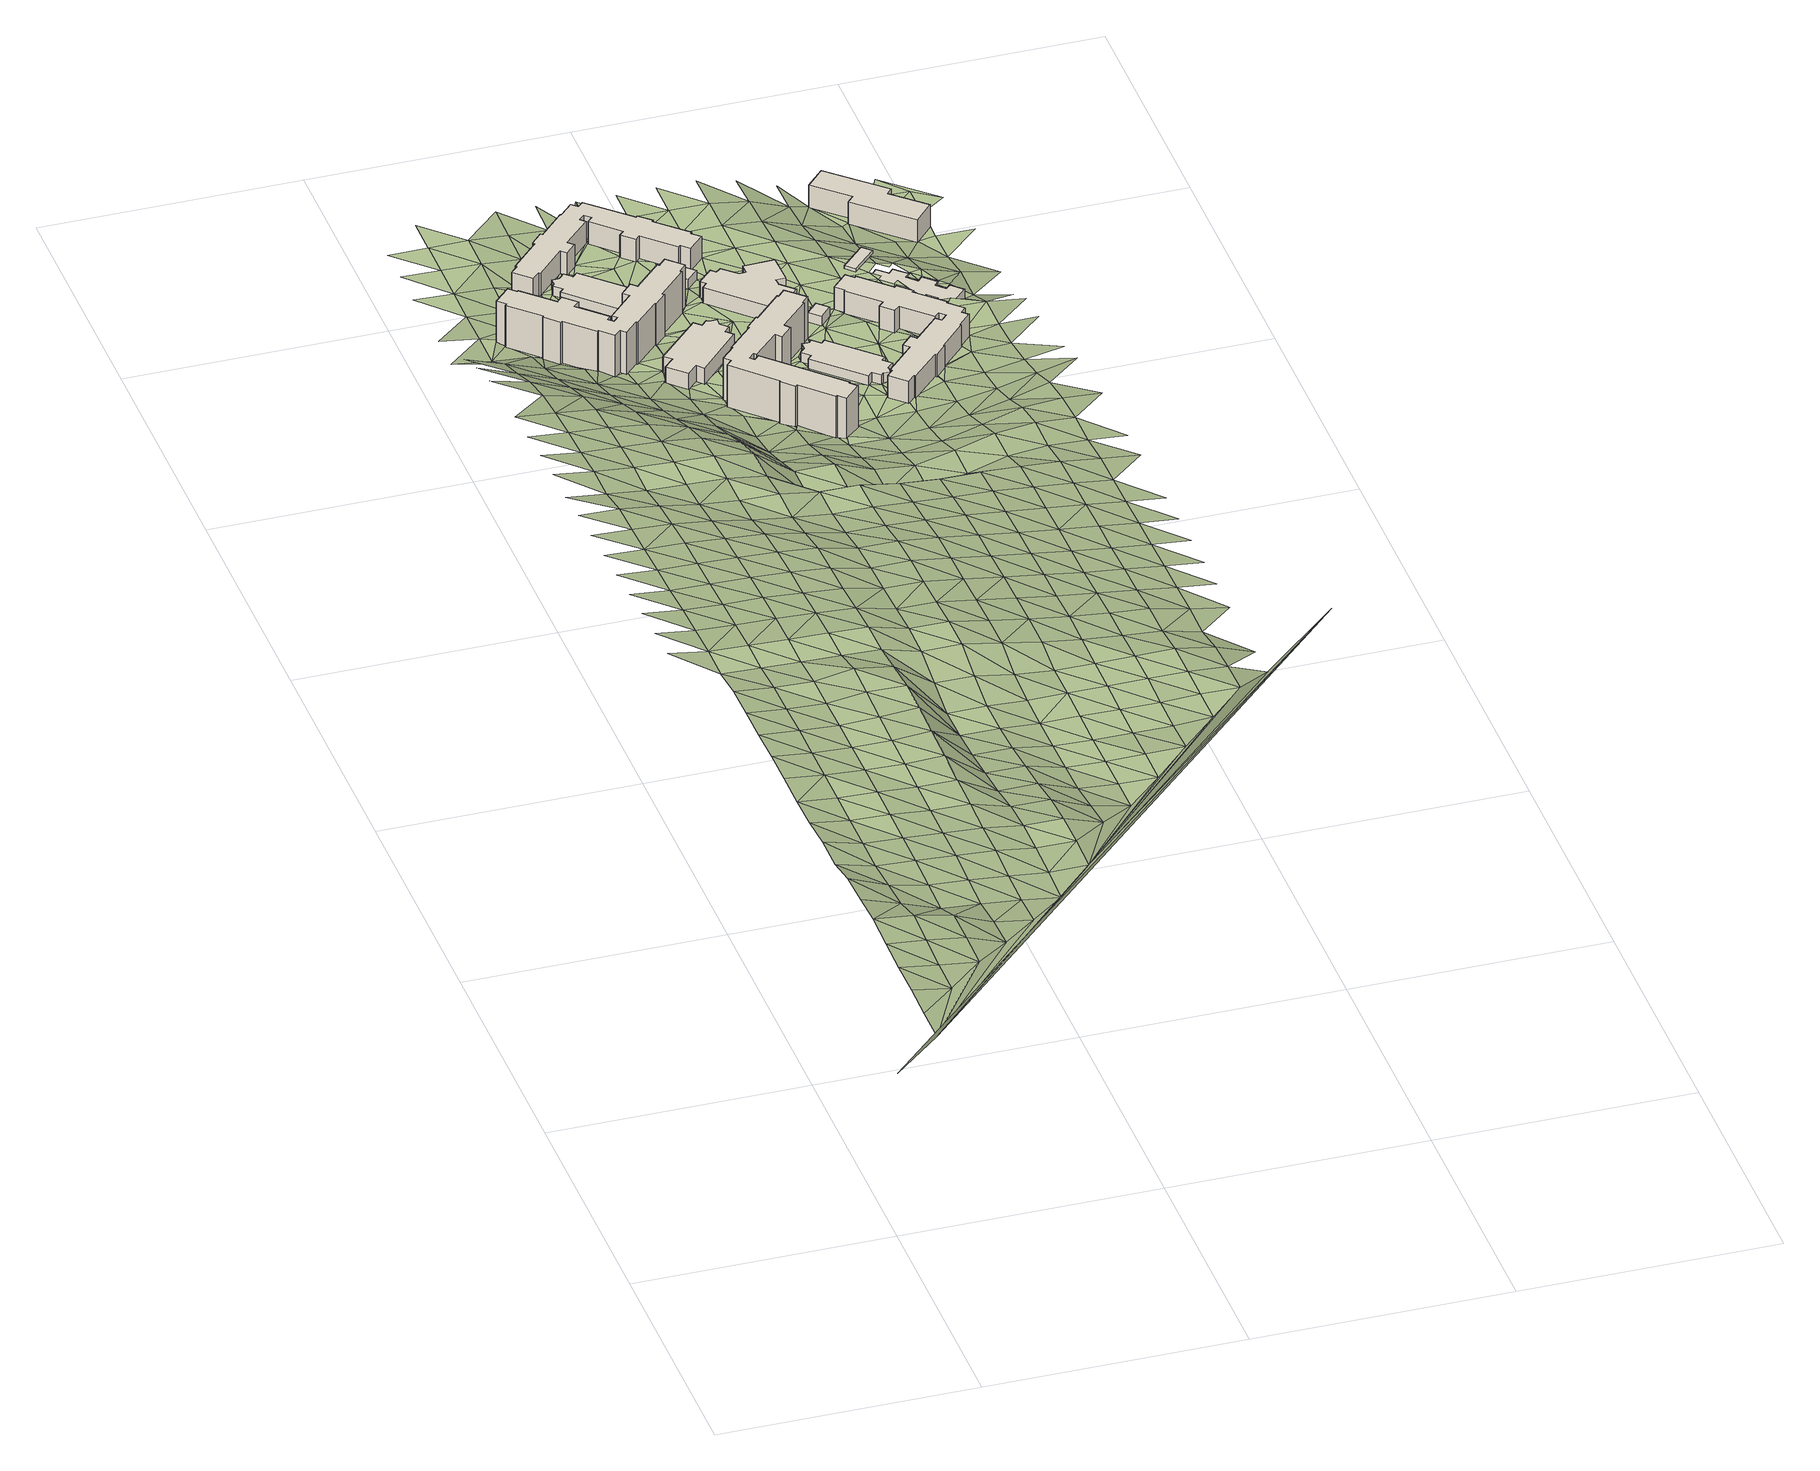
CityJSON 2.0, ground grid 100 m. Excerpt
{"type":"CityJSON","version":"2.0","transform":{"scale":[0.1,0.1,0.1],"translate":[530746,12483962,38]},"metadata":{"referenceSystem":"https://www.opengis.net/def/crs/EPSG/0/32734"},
"CityObjects":{
"building1":{"type":"Building","attributes":{"address":"Browning Road Salt River Cape Town","building":"dormitory","building:levels":6,"beds":"150","residential":"university","operator":"Cape Peninsula University of Technology","building_height":18.1,"plus_code":"4FRW3F65+M68","ground_height":49.61,"roof_height":67.71},"geometry":[{"type":"Solid","lod":"1","boundaries":[[[[0,1,2,3]],[[1,4,5,2]],[[4,6,7,5]],[[6,8,9,7]],[[8,10,11,9]],[[10,12,13,11]],[[12,14,15,13]],[[14,16,17,15]],[[16,18,19,17]],[[18,20,21,19]],[[20,22,23,21]],[[22,24,25,23]],[[24,26,27,25]],[[26,28,29,27]],[[28,30,31,29]],[[30,32,33,31]],[[32,34,35,33]],[[34,36,37,35]],[[36,38,39,37]],[[38,40,41,39]],[[40,42,43,41]],[[42,44,45,43]],[[44,46,47,45]],[[46,48,49,47]],[[48,50,51,49]],[[50,52,53,51]],[[52,54,55,53]],[[54,56,57,55]],[[56,58,59,57]],[[58,60,61,59]],[[60,62,63,61]],[[62,64,65,63]],[[64,66,67,65]],[[66,68,69,67]],[[68,70,71,69]],[[70,72,73,71]],[[72,74,75,73]],[[74,76,77,75]],[[76,78,79,77]],[[78,0,3,79]],[[3,2,5,7,9,11,13,15,17,19,21,23,25,27,29,31,33,35,37,39,41,43,45,47,49,51,53,55,57,59,61,63,65,67,69,71,73,75,77,79]],[[78,76,74,72,70,68,66,64,62,60,58,56,54,52,50,48,46,44,42,40,38,36,34,32,30,28,26,24,22,20,18,16,14,12,10,8,6,4,1,0]]]]}]},
"building2":{"type":"Building","attributes":{"address":"Browning Road Salt River Cape Town","building":"university","building:levels":1,"operator":"Cape Peninsula University of Technology","building_height":4.1,"plus_code":"4FRW3F65+Q89","ground_height":49.3,"roof_height":53.4},"geometry":[{"type":"Solid","lod":"1","boundaries":[[[[80,81,82,83]],[[81,84,85,82]],[[84,86,87,85]],[[86,88,89,87]],[[88,90,91,89]],[[90,92,93,91]],[[92,94,95,93]],[[94,96,97,95]],[[96,98,99,97]],[[98,100,101,99]],[[100,102,103,101]],[[102,104,105,103]],[[104,106,107,105]],[[106,108,109,107]],[[108,110,111,109]],[[110,112,113,111]],[[112,114,115,113]],[[114,80,83,115]],[[83,82,85,87,89,91,93,95,97,99,101,103,105,107,109,111,113,115]],[[114,112,110,108,106,104,102,100,98,96,94,92,90,88,86,84,81,80]]]]}]},
"building3":{"type":"Building","attributes":{"address":"Browning Road Salt River Cape Town","building":"university","building:levels":2,"operator":"Cape Peninsula University of Technology","building_height":6.9,"plus_code":"4FRW3F65+HCP","ground_height":49.67,"roof_height":56.57},"geometry":[{"type":"Solid","lod":"1","boundaries":[[[[116,117,118,119]],[[117,120,121,118]],[[120,122,123,121]],[[122,124,125,123]],[[124,126,127,125]],[[126,128,129,127]],[[128,130,131,129]],[[130,132,133,131]],[[132,134,135,133]],[[134,136,137,135]],[[136,138,139,137]],[[138,140,141,139]],[[140,142,143,141]],[[142,144,145,143]],[[144,116,119,145]],[[119,118,121,123,125,127,129,131,133,135,137,139,141,143,145]],[[144,142,140,138,136,134,132,130,128,126,124,122,120,117,116]]]]}]},
"building4":{"type":"Building","attributes":{"address":"Browning Road Salt River Cape Town","building":"dormitory","building:levels":3,"beds":"150","residential":"university","operator":"Cape Peninsula University of Technology","building_height":9.7,"plus_code":"4FRW3F65+VC5","ground_height":48.76,"roof_height":58.46},"geometry":[{"type":"Solid","lod":"1","boundaries":[[[[146,147,148,149]],[[147,150,151,148]],[[150,152,153,151]],[[152,154,155,153]],[[154,156,157,155]],[[156,158,159,157]],[[158,160,161,159]],[[160,162,163,161]],[[162,164,165,163]],[[164,166,167,165]],[[166,168,169,167]],[[168,170,171,169]],[[170,172,173,171]],[[172,174,175,173]],[[174,176,177,175]],[[176,178,179,177]],[[178,180,181,179]],[[180,182,183,181]],[[182,184,185,183]],[[184,186,187,185]],[[186,188,189,187]],[[188,190,191,189]],[[190,192,193,191]],[[192,194,195,193]],[[194,196,197,195]],[[196,198,199,197]],[[198,200,201,199]],[[200,202,203,201]],[[202,204,205,203]],[[204,206,207,205]],[[206,208,209,207]],[[208,210,211,209]],[[210,212,213,211]],[[212,214,215,213]],[[214,216,217,215]],[[216,218,219,217]],[[218,220,221,219]],[[220,146,149,221]],[[149,148,151,153,155,157,159,161,163,165,167,169,171,173,175,177,179,181,183,185,187,189,191,193,195,197,199,201,203,205,207,209,211,213,215,217,219,221]],[[220,218,216,214,212,210,208,206,204,202,200,198,196,194,192,190,188,186,184,182,180,178,176,174,172,170,168,166,164,162,160,158,156,154,152,150,147,146]]]]}]},
"building5":{"type":"Building","attributes":{"address":"Browning Road Salt River Cape Town","building":"dormitory","building:levels":6,"beds":"150","residential":"university","operator":"Cape Peninsula University of Technology","building_height":18.1,"plus_code":"4FRW3F65+FFJ","ground_height":50.22,"roof_height":68.32},"geometry":[{"type":"Solid","lod":"1","boundaries":[[[[222,223,224,225]],[[223,226,227,224]],[[226,228,229,227]],[[228,230,231,229]],[[230,232,233,231]],[[232,234,235,233]],[[234,236,237,235]],[[236,238,239,237]],[[238,240,241,239]],[[240,242,243,241]],[[242,244,245,243]],[[244,246,247,245]],[[246,248,249,247]],[[248,250,251,249]],[[250,252,253,251]],[[252,254,255,253]],[[254,256,257,255]],[[256,258,259,257]],[[258,260,261,259]],[[260,262,263,261]],[[262,264,265,263]],[[264,266,267,265]],[[266,268,269,267]],[[268,270,271,269]],[[270,272,273,271]],[[272,274,275,273]],[[274,276,277,275]],[[276,278,279,277]],[[278,280,281,279]],[[280,282,283,281]],[[282,284,285,283]],[[284,286,287,285]],[[286,288,289,287]],[[288,222,225,289]],[[225,224,227,229,231,233,235,237,239,241,243,245,247,249,251,253,255,257,259,261,263,265,267,269,271,273,275,277,279,281,283,285,287,289]],[[288,286,284,282,280,278,276,274,272,270,268,266,264,262,260,258,256,254,252,250,248,246,244,242,240,238,236,234,232,230,228,226,223,222]]]]}]},
"building6":{"type":"Building","attributes":{"address":"Browning Road Salt River Cape Town","building":"yes","building:levels":1,"building_height":4.1,"plus_code":"4FRW3F65+QF8","ground_height":49.37,"roof_height":53.47},"geometry":[{"type":"Solid","lod":"1","boundaries":[[[[290,291,292,293]],[[291,294,295,292]],[[294,296,297,295]],[[296,290,293,297]],[[293,292,295,297]],[[296,294,291,290]]]]}]},
"building7":{"type":"Building","attributes":{"address":"Media Centre Browning Road Salt River Cape Town","building":"university","building:levels":2,"operator":"Cape Peninsula University of Technology","building_height":6.9,"plus_code":"4FRW3F65+MHR","ground_height":49.16,"roof_height":56.06},"geometry":[{"type":"Solid","lod":"1","boundaries":[[[[298,299,300,301]],[[299,302,303,300]],[[302,304,305,303]],[[304,306,307,305]],[[306,308,309,307]],[[308,310,311,309]],[[310,312,313,311]],[[312,314,315,313]],[[314,316,317,315]],[[316,318,319,317]],[[318,320,321,319]],[[320,322,323,321]],[[322,324,325,323]],[[324,326,327,325]],[[326,328,329,327]],[[328,330,331,329]],[[330,332,333,331]],[[332,334,335,333]],[[334,298,301,335]],[[301,300,303,305,307,309,311,313,315,317,319,321,323,325,327,329,331,333,335]],[[334,332,330,328,326,324,322,320,318,316,314,312,310,308,306,304,302,299,298]]]]}]},
"building8":{"type":"Building","attributes":{"address":"Browning Road Salt River Cape Town","building":"university","building:levels":1,"operator":"Cape Peninsula University of Technology","building_height":4.1,"plus_code":"4FRW3F65+GJ5","ground_height":50.32,"roof_height":54.42},"geometry":[{"type":"Solid","lod":"1","boundaries":[[[[336,337,338,339]],[[337,340,341,338]],[[340,342,343,341]],[[342,344,345,343]],[[344,346,347,345]],[[346,348,349,347]],[[348,350,351,349]],[[350,352,353,351]],[[352,354,355,353]],[[354,356,357,355]],[[356,358,359,357]],[[358,360,361,359]],[[360,362,363,361]],[[362,364,365,363]],[[364,366,367,365]],[[366,368,369,367]],[[368,370,371,369]],[[370,336,339,371]],[[339,338,341,343,345,347,349,351,353,355,357,359,361,363,365,367,369,371]],[[370,368,366,364,362,360,358,356,354,352,350,348,346,344,342,340,337,336]]]]}]},
"building9":{"type":"Building","attributes":{"address":"Browning Road Salt River","building":"yes","building:levels":1,"building_height":4.1,"plus_code":"4FRW3F65+JJH","ground_height":49.47,"roof_height":53.57},"geometry":[{"type":"Solid","lod":"1","boundaries":[[[[372,373,374,375]],[[373,376,377,374]],[[376,378,379,377]],[[378,372,375,379]],[[375,374,377,379]],[[378,376,373,372]]]]}]},
"building10":{"type":"Building","attributes":{"address":"Browning Road Salt River Cape Town","building":"dormitory","building:levels":3,"beds":"150","residential":"university","operator":"Cape Peninsula University of Technology","building_height":9.7,"plus_code":"4FRW3F65+GRP","ground_height":49.36,"roof_height":59.06},"geometry":[{"type":"Solid","lod":"1","boundaries":[[[[380,381,382,383]],[[381,384,385,382]],[[384,386,387,385]],[[386,388,389,387]],[[388,390,391,389]],[[390,392,393,391]],[[392,394,395,393]],[[394,396,397,395]],[[396,398,399,397]],[[398,400,401,399]],[[400,402,403,401]],[[402,404,405,403]],[[404,406,407,405]],[[406,408,409,407]],[[408,410,411,409]],[[410,412,413,411]],[[412,414,415,413]],[[414,416,417,415]],[[416,418,419,417]],[[418,420,421,419]],[[420,422,423,421]],[[422,424,425,423]],[[424,426,427,425]],[[426,428,429,427]],[[428,430,431,429]],[[430,432,433,431]],[[432,434,435,433]],[[434,436,437,435]],[[436,438,439,437]],[[438,440,441,439]],[[440,442,443,441]],[[442,444,445,443]],[[444,446,447,445]],[[446,448,449,447]],[[448,450,451,449]],[[450,452,453,451]],[[452,454,455,453]],[[454,456,457,455]],[[456,458,459,457]],[[458,380,383,459]],[[383,382,385,387,389,391,393,395,397,399,401,403,405,407,409,411,413,415,417,419,421,423,425,427,429,431,433,435,437,439,441,443,445,447,449,451,453,455,457,459]],[[458,456,454,452,450,448,446,444,442,440,438,436,434,432,430,428,426,424,422,420,418,416,414,412,410,408,406,404,402,400,398,396,394,392,390,388,386,384,381,380]]]]}]},
"building11":{"type":"Building","attributes":{"building":"roof","building:levels":1,"amenity":"shelter","operator":"Cape Peninsula University of Technology","building_height":1.3,"min_height":2.8,"plus_code":"4FRW3F65+PP9","ground_height":49.15,"roof_height":54.55,"bottom_roof_height":53.25},"geometry":[{"type":"Solid","lod":"1","boundaries":[[[[460,461,462,463]],[[461,464,465,462]],[[464,466,467,465]],[[466,460,463,467]],[[463,462,465,467]],[[466,464,461,460]]]]}]},
"building12":{"type":"Building","attributes":{"address":"Browning Road Salt River Cape Town","building":"university","building:levels":1,"operator":"Cape Peninsula University of Technology","building_height":4.1,"plus_code":"4FRW3F65+MR8","ground_height":42.46,"roof_height":46.56},"geometry":[{"type":"Solid","lod":"1","boundaries":[[[[468,469,470,471]],[[469,472,473,470]],[[472,474,475,473]],[[474,476,477,475]],[[476,478,479,477]],[[478,480,481,479]],[[480,482,483,481]],[[482,484,485,483]],[[484,486,487,485]],[[486,488,489,487]],[[488,490,491,489]],[[490,492,493,491]],[[492,494,495,493]],[[494,496,497,495]],[[496,498,499,497]],[[498,500,501,499]],[[500,502,503,501]],[[502,504,505,503]],[[504,506,507,505]],[[506,508,509,507]],[[508,510,511,509]],[[510,512,513,511]],[[512,514,515,513]],[[514,468,471,515]],[[471,470,473,475,477,479,481,483,485,487,489,491,493,495,497,499,501,503,505,507,509,511,513,515]],[[514,512,510,508,506,504,502,500,498,496,494,492,490,488,486,484,482,480,478,476,474,472,469,468]]]]}]},
"building13":{"type":"Building","attributes":{"address":"Salt River Cape Town","building":"dormitory","building:levels":3,"beds":"32","residential":"university","building_height":9.7,"plus_code":"4FRW3F65+VRP","ground_height":38.24,"roof_height":47.94},"geometry":[{"type":"Solid","lod":"1","boundaries":[[[[516,517,518,519]],[[517,520,521,518]],[[520,522,523,521]],[[522,524,525,523]],[[524,526,527,525]],[[526,528,529,527]],[[528,530,531,529]],[[530,516,519,531]],[[519,518,521,523,525,527,529,531]],[[530,528,526,524,522,520,517,516]]]]}]},
"terrain1":{"type":"TINRelief","geometry":[{"type":"CompositeSurface","lod":"1","boundaries":[[[532,533,534]],[[533,535,534]],[[533,536,535]],[[537,536,538]],[[533,538,536]],[[532,539,533]],[[540,541,537]],[[538,540,537]],[[542,543,541]],[[540,544,541]],[[539,538,533]],[[543,542,545]],[[542,541,544]],[[540,538,539]],[[532,546,539]],[[547,545,548]],[[549,544,540]],[[545,542,548]],[[539,549,540]],[[550,551,547]],[[548,550,547]],[[542,544,552]],[[549,553,544]],[[554,551,555]],[[552,548,542]],[[556,546,532]],[[550,555,551]],[[552,544,553]],[[557,558,554]],[[546,549,539]],[[548,559,550]],[[555,557,554]],[[549,546,553]],[[548,552,559]],[[560,558,561]],[[562,555,550]],[[557,563,558]],[[550,559,562]],[[564,560,561]],[[552,553,565]],[[558,563,561]],[[546,566,553]],[[567,556,532]],[[557,555,568]],[[559,552,565]],[[562,568,555]],[[565,553,566]],[[569,564,570]],[[571,563,557]],[[561,570,564]],[[559,572,562]],[[568,571,557]],[[569,573,574]],[[572,559,565]],[[563,575,561]],[[546,556,566]],[[570,573,569]],[[568,562,576]],[[571,575,563]],[[577,574,578]],[[579,580,581]],[[562,572,576]],[[582,567,532]],[[583,570,561]],[[565,566,584]],[[573,578,574]],[[585,571,568]],[[575,583,561]],[[577,586,581]],[[572,565,584]],[[587,588,579]],[[576,585,568]],[[584,566,556]],[[589,573,570]],[[578,586,577]],[[571,590,575]],[[583,589,570]],[[579,581,591]],[[572,592,576]],[[593,587,594]],[[585,590,571]],[[578,573,595]],[[586,591,581]],[[592,572,584]],[[583,575,596]],[[589,595,573]],[[597,585,576]],[[598,594,599]],[[575,590,596]],[[587,579,600]],[[601,586,578]],[[591,602,579]],[[597,576,592]],[[589,583,603]],[[584,556,567]],[[595,601,578]],[[594,587,600]],[[590,585,604]],[[599,605,606]],[[579,602,600]],[[596,603,583]],[[591,586,607]],[[532,608,609]],[[592,584,567]],[[585,597,604]],[[595,589,610]],[[601,607,586]],[[594,611,599]],[[596,590,612]],[[605,613,614]],[[603,610,589]],[[615,602,591]],[[597,592,616]],[[611,594,600]],[[604,612,590]],[[595,617,601]],[[607,615,591]],[[616,592,567]],[[618,605,599]],[[619,603,596]],[[620,613,621]],[[610,617,595]],[[597,622,604]],[[618,599,611]],[[596,612,619]],[[600,602,623]],[[607,601,624]],[[615,625,602]],[[622,597,616]],[[613,605,626]],[[610,603,627]],[[628,629,621]],[[617,624,601]],[[611,600,623]],[[612,604,630]],[[605,618,626]],[[602,625,623]],[[619,627,603]],[[607,631,615]],[[604,622,630]],[[632,617,610]],[[582,616,567]],[[628,633,634]],[[624,631,607]],[[621,613,635]],[[618,611,636]],[[637,619,612]],[[626,638,613]],[[627,632,610]],[[625,615,639]],[[636,611,623]],[[637,612,630]],[[628,621,635]],[[624,617,640]],[[616,641,622]],[[633,642,643]],[[635,613,638]],[[631,639,615]],[[618,644,626]],[[627,619,645]],[[632,640,617]],[[630,622,641]],[[644,618,636]],[[619,637,645]],[[616,582,641]],[[633,628,646]],[[623,625,647]],[[648,631,624]],[[642,649,650]],[[639,651,625]],[[638,626,652]],[[627,653,632]],[[635,646,628]],[[640,648,624]],[[636,623,647]],[[637,630,654]],[[652,626,644]],[[625,651,647]],[[653,627,645]],[[642,633,655]],[[639,631,656]],[[649,657,658]],[[654,630,641]],[[638,659,635]],[[633,646,655]],[[648,656,631]],[[644,636,660]],[[640,632,661]],[[637,662,645]],[[659,638,652]],[[653,663,632]],[[664,649,642]],[[665,651,639]],[[657,666,667]],[[647,660,636]],[[662,637,654]],[[646,635,668]],[[640,661,648]],[[655,664,642]],[[656,665,639]],[[632,663,661]],[[644,669,652]],[[645,670,653]],[[582,671,641]],[[667,666,672]],[[668,635,659]],[[657,649,673]],[[651,674,647]],[[660,669,644]],[[670,645,662]],[[675,655,646]],[[656,648,676]],[[654,641,671]],[[664,673,649]],[[665,674,651]],[[659,652,677]],[[663,653,678]],[[675,646,668]],[[648,661,676]],[[679,666,657]],[[680,660,647]],[[662,654,671]],[[681,682,672]],[[669,677,652]],[[670,678,653]],[[655,683,664]],[[684,665,656]],[[673,679,657]],[[674,680,647]],[[659,685,668]],[[663,686,661]],[[683,655,675]],[[676,684,656]],[[687,669,660]],[[662,688,670]],[[689,690,681]],[[677,685,659]],[[663,678,686]],[[672,666,691]],[[673,664,692]],[[674,665,693]],[[679,694,666]],[[680,687,660]],[[688,662,671]],[[582,695,671]],[[675,668,696]],[[661,697,676]],[[532,609,582]],[[664,683,692]],[[684,693,665]],[[672,691,681]],[[677,669,698]],[[678,670,699]],[[700,701,689]],[[666,694,691]],[[685,696,668]],[[697,661,686]],[[702,679,673]],[[703,680,674]],[[687,698,669]],[[699,670,688]],[[684,676,704]],[[692,702,673]],[[693,703,674]],[[689,681,705]],[[683,675,706]],[[707,685,677]],[[678,708,686]],[[709,700,710]],[[696,711,675]],[[676,697,704]],[[679,712,694]],[[681,691,705]],[[698,707,677]],[[708,678,699]],[[683,706,692]],[[713,687,680]],[[714,693,684]],[[671,695,688]],[[715,709,710]],[[702,712,679]],[[675,711,706]],[[703,716,680]],[[700,689,717]],[[696,685,718]],[[697,686,719]],[[704,714,684]],[[687,713,698]],[[688,695,699]],[[705,717,689]],[[707,718,685]],[[680,716,713]],[[719,686,708]],[[720,695,582]],[[694,721,691]],[[692,722,702]],[[703,693,723]],[[724,715,725]],[[712,726,694]],[[727,711,696]],[[728,704,697]],[[722,692,706]],[[714,723,693]],[[729,710,700]],[[691,721,705]],[[707,698,730]],[[708,699,731]],[[700,717,732]],[[694,726,721]],[[718,727,696]],[[728,697,719]],[[733,715,710]],[[734,716,703]],[[698,713,730]],[[695,731,699]],[[712,702,735]],[[706,711,736]],[[704,737,714]],[[733,710,738]],[[739,740,725]],[[732,729,700]],[[722,741,702]],[[723,734,703]],[[717,705,742]],[[743,718,707]],[[708,744,719]],[[727,736,711]],[[738,710,729]],[[737,704,728]],[[726,712,735]],[[742,705,721]],[[702,741,735]],[[730,743,707]],[[731,744,708]],[[715,745,725]],[[745,715,733]],[[746,733,738]],[[722,706,747]],[[713,716,748]],[[723,714,749]],[[750,751,739]],[[734,752,716]],[[753,732,717]],[[718,754,727]],[[728,719,755]],[[756,720,582]],[[736,747,706]],[[714,737,749]],[[713,748,730]],[[757,729,732]],[[753,717,742]],[[743,754,718]],[[716,752,748]],[[744,755,719]],[[758,738,729]],[[739,725,759]],[[721,726,760]],[[761,741,722]],[[762,734,723]],[[695,720,731]],[[763,750,764]],[[735,765,726]],[[757,732,48]],[[725,745,759]],[[729,757,758]],[[747,761,722]],[[749,762,723]],[[742,721,760]],[[736,727,766]],[[730,767,743]],[[737,728,768]],[[744,731,720]],[[732,753,769]],[[726,765,760]],[[754,770,727]],[[745,771,772]],[[755,773,728]],[[48,732,769]],[[735,741,774]],[[734,775,752]],[[745,772,759]],[[767,730,748]],[[750,739,776]],[[736,766,747]],[[737,768,749]],[[759,777,739]],[[761,774,741]],[[727,770,766]],[[762,775,734]],[[728,773,768]],[[769,50,48]],[[778,753,742]],[[754,743,779]],[[744,780,755]],[[750,776,764]],[[781,765,735]],[[739,777,776]],[[778,742,760]],[[743,767,779]],[[720,780,744]],[[782,769,753]],[[50,769,782]],[[756,582,783]],[[761,747,784]],[[748,752,785]],[[749,786,762]],[[30,28,772]],[[774,781,735]],[[775,787,752]],[[770,754,788]],[[773,755,789]],[[759,772,790]],[[753,791,782]],[[747,766,784]],[[786,749,768]],[[792,777,759]],[[28,793,772]],[[794,764,795]],[[767,748,785]],[[753,778,796]],[[779,788,754]],[[752,787,785]],[[780,789,755]],[[796,791,753]],[[760,765,797]],[[798,774,761]],[[782,791,799]],[[795,764,776]],[[781,800,765]],[[772,793,790]],[[801,792,759]],[[770,802,766]],[[775,762,803]],[[773,804,768]],[[792,805,777]],[[777,805,776]],[[784,798,761]],[[786,806,762]],[[26,793,28]],[[801,759,790]],[[778,760,797]],[[767,807,779]],[[765,800,797]],[[770,788,802]],[[789,804,773]],[[24,808,26]],[[781,774,809]],[[787,775,803]],[[805,792,810]],[[780,720,756]],[[807,767,785]],[[762,806,803]],[[811,791,796]],[[791,811,812]],[[766,813,784]],[[768,814,786]],[[798,809,774]],[[815,808,816]],[[778,817,796]],[[788,779,818]],[[789,780,756]],[[813,766,802]],[[804,814,768]],[[582,819,783]],[[776,805,820]],[[801,790,821]],[[808,815,822]],[[790,793,823]],[[824,26,808]],[[776,820,795]],[[825,793,26]],[[826,800,781]],[[808,822,827]],[[801,821,828]],[[829,778,797]],[[818,779,807]],[[798,784,830]],[[785,787,831]],[[827,824,808]],[[806,786,832]],[[811,796,833]],[[829,817,778]],[[809,826,781]],[[803,834,787]],[[835,821,790]],[[811,836,837]],[[788,838,802]],[[804,789,839]],[[835,790,823]],[[825,823,793]],[[26,824,825]],[[784,813,830]],[[814,832,786]],[[797,800,840]],[[796,817,833]],[[807,785,831]],[[833,836,811]],[[821,835,84]],[[838,788,818]],[[787,834,831]],[[756,839,789]],[[805,841,820]],[[835,823,842]],[[805,843,841]],[[844,809,798]],[[806,845,803]],[[846,824,827]],[[847,84,835]],[[820,848,795]],[[840,800,826]],[[813,802,849]],[[804,850,814]],[[830,844,798]],[[832,845,806]],[[821,84,851]],[[817,829,852]],[[829,797,853]],[[854,825,824]],[[818,807,855]],[[795,848,856]],[[849,802,838]],[[839,850,804]],[[817,857,833]],[[846,854,824]],[[858,859,84]],[[833,860,836]],[[809,861,826]],[[834,803,862]],[[825,863,823]],[[864,797,840]],[[831,855,807]],[[820,841,865]],[[813,866,830]],[[832,814,867]],[[84,859,851]],[[868,819,582]],[[797,864,853]],[[829,869,852]],[[844,861,809]],[[845,862,803]],[[865,848,820]],[[825,854,863]],[[870,836,860]],[[818,871,838]],[[853,869,829]],[[866,813,849]],[[850,867,814]],[[834,872,831]],[[839,756,783]],[[859,873,874]],[[854,875,863]],[[855,871,818]],[[859,876,851]],[[852,877,878]],[[852,869,877]],[[879,859,874]],[[840,826,880]],[[879,876,859]],[[881,844,830]],[[832,882,845]],[[861,883,826]],[[862,872,834]],[[870,860,884]],[[849,838,885]],[[886,869,853]],[[783,850,839]],[[881,830,866]],[[867,882,832]],[[875,887,863]],[[864,840,888]],[[848,865,889]],[[860,833,116]],[[887,875,890]],[[856,848,889]],[[855,831,891]],[[887,892,863]],[[893,876,879]],[[880,826,883]],[[871,885,838]],[[869,894,877]],[[864,895,853]],[[896,897,865]],[[844,898,861]],[[862,845,899]],[[872,891,831]],[[887,890,900]],[[116,884,860]],[[901,894,869]],[[849,902,866]],[[880,888,840]],[[867,850,903]],[[898,844,881]],[[882,899,845]],[[894,904,877]],[[905,879,874]],[[895,864,888]],[[900,890,906]],[[887,900,907]],[[871,855,908]],[[885,902,849]],[[783,903,850]],[[865,897,889]],[[116,909,884]],[[905,893,879]],[[883,861,910]],[[911,912,874]],[[900,906,907]],[[891,908,855]],[[913,893,914]],[[890,915,906]],[[905,874,912]],[[881,866,916]],[[872,862,917]],[[918,882,867]],[[861,898,910]],[[899,919,862]],[[920,921,922]],[[923,924,909]],[[880,925,888]],[[920,926,927]],[[928,877,904]],[[871,929,885]],[[920,922,926]],[[930,931,911]],[[902,916,866]],[[903,918,867]],[[904,894,932]],[[880,933,925]],[[915,934,906]],[[880,883,935]],[[872,917,891]],[[931,934,915]],[[923,909,116]],[[908,929,871]],[[862,919,917]],[[914,893,936]],[[889,897,202]],[[899,882,937]],[[910,938,883]],[[939,202,897]],[[922,940,926]],[[911,931,941]],[[942,889,202]],[[924,923,943]],[[944,893,905]],[[935,933,880]],[[944,936,893]],[[932,894,945]],[[898,881,946]],[[902,885,947]],[[931,915,941]],[[916,948,881]],[[938,935,883]],[[918,937,882]],[[949,142,116]],[[915,950,941]],[[908,891,951]],[[911,952,912]],[[783,819,903]],[[904,932,928]],[[923,116,142]],[[929,947,885]],[[868,582,609]],[[953,914,164]],[[905,912,954]],[[898,946,910]],[[955,919,899]],[[956,914,936]],[[957,926,940]],[[881,948,946]],[[956,164,914]],[[891,917,951]],[[941,952,911]],[[902,958,916]],[[142,138,923]],[[918,903,819]],[[959,940,922]],[[937,955,899]],[[142,140,138]],[[202,200,198]],[[960,929,908]],[[961,943,962]],[[912,952,954]],[[944,905,954]],[[938,963,935]],[[935,963,964]],[[947,958,902]],[[965,936,944]],[[966,967,928]],[[928,932,968]],[[910,969,938]],[[966,138,970]],[[919,971,917]],[[951,960,908]],[[972,957,940]],[[973,943,923]],[[198,974,202]],[[922,975,959]],[[948,916,976]],[[977,937,918]],[[973,923,138]],[[969,910,946]],[[919,955,971]],[[941,962,294]],[[928,978,966]],[[952,941,291]],[[979,962,943]],[[968,978,928]],[[929,980,947]],[[198,981,974]],[[958,976,916]],[[819,977,918]],[[973,138,966]],[[294,291,941]],[[938,982,963]],[[983,972,940]],[[917,984,951]],[[198,196,981]],[[983,940,959]],[[960,980,929]],[[952,985,954]],[[943,973,979]],[[978,973,966]],[[986,954,985]],[[948,987,946]],[[937,988,955]],[[979,989,962]],[[962,989,294]],[[969,982,938]],[[984,917,971]],[[952,291,290]],[[963,982,990]],[[991,958,947]],[[990,975,992]],[[968,993,258]],[[976,987,948]],[[977,988,937]],[[983,994,972]],[[968,258,978]],[[985,952,995]],[[194,981,196]],[[981,996,974]],[[997,960,951]],[[986,985,995]],[[998,989,979]],[[947,980,991]],[[290,995,952]],[[946,999,969]],[[981,194,996]],[[997,951,984]],[[1000,994,1001]],[[1002,975,990]],[[989,1003,294]],[[976,958,1004]],[[971,955,1005]],[[994,983,1006]],[[959,975,1007]],[[987,999,946]],[[988,1008,955]],[[978,1009,973]],[[990,982,1002]],[[1010,1000,1001]],[[294,1003,296]],[[994,1006,1001]],[[983,959,1007]],[[980,960,1011]],[[868,977,819]],[[1009,979,973]],[[1012,995,290]],[[1004,958,991]],[[1012,290,296]],[[1012,1013,995]],[[982,969,1014]],[[984,971,1005]],[[258,1009,978]],[[960,997,1011]],[[1005,955,1008]],[[975,1002,1007]],[[1010,1015,1000]],[[1006,1016,1001]],[[1017,1010,1001]],[[987,976,1018]],[[1019,1012,296]],[[296,1003,1019]],[[999,1014,969]],[[1010,1017,1020]],[[1021,192,190]],[[988,977,1022]],[[983,1023,1006]],[[1024,1003,1025]],[[1004,1018,976]],[[194,192,1026]],[[1019,1003,1024]],[[254,258,256]],[[1015,1010,1020]],[[991,980,1027]],[[997,984,1028]],[[1012,1019,1029]],[[1011,1030,980]],[[983,1007,1023]],[[254,1009,258]],[[996,194,1031]],[[1002,982,1032]],[[1033,999,987]],[[1008,988,1022]],[[1034,1015,1020]],[[1014,1035,982]],[[1028,984,1005]],[[1021,1026,192]],[[1004,991,1027]],[[1036,1015,1034]],[[1021,1037,1038]],[[1039,1007,1002]],[[1018,1033,987]],[[1027,980,1030]],[[1037,1029,1038]],[[1015,252,250]],[[1009,254,1040]],[[1041,996,1031]],[[997,1042,1011]],[[1015,1036,252]],[[1026,1031,194]],[[1043,1024,1044]],[[1019,1024,1045]],[[1035,1032,982]],[[1038,1026,1021]],[[1036,370,368]],[[1009,1040,1046]],[[1014,999,1047]],[[252,1036,368]],[[1045,1029,1019]],[[1042,997,1028]],[[1023,1007,1039]],[[1044,1048,1043]],[[254,252,1049]],[[1002,1050,1039]],[[1018,1004,1051]],[[1005,1008,1052]],[[1040,254,1049]],[[1033,1047,999]],[[1024,1043,1045]],[[1050,1002,1032]],[[1030,1011,1053]],[[1038,1029,1054]],[[1027,1051,1004]],[[1023,1039,1055]],[[368,1056,252]],[[1057,1023,1055]],[[1054,1026,1038]],[[1058,1035,1014]],[[1028,1005,1052]],[[1053,1011,1042]],[[1055,1039,1059]],[[368,1060,1056]],[[1033,1018,1061]],[[1039,1062,1059]],[[1063,1049,252]],[[1049,1064,1040]],[[1047,1058,1014]],[[1054,1029,1045]],[[1063,252,1056]],[[1060,368,1065]],[[1030,1066,1027]],[[1059,1067,1055]],[[1068,1055,1067]],[[1018,1051,1061]],[[1069,1070,1071]],[[1045,1043,324]],[[1042,1028,1072]],[[1050,1032,1073]],[[1064,1074,1075]],[[1066,1030,1053]],[[1071,1070,1074]],[[1064,1049,372]],[[1026,1076,1031]],[[1032,1035,1077]],[[1078,1047,1033]],[[1073,1079,1050]],[[1054,1080,1026]],[[1058,1081,1035]],[[1064,1082,1074]],[[1083,1084,1067]],[[1060,1085,1056]],[[1051,1027,1086]],[[378,1063,1056]],[[1061,1078,1033]],[[1082,1064,372]],[[1059,1087,1067]],[[1060,1065,1085]],[[1088,1031,1076]],[[1042,1089,1053]],[[1090,1071,1074]],[[1077,1073,1032]],[[1026,1080,1076]],[[1077,1035,1081]],[[1086,1027,1066]],[[1091,1092,1065]],[[1092,1091,1083]],[[1074,1082,1090]],[[1054,1045,1093]],[[1058,1047,1094]],[[1071,1090,324]],[[1083,1067,1087]],[[1045,324,1093]],[[372,1095,1082]],[[378,1056,422]],[[1096,1061,1051]],[[1083,1097,1092]],[[1095,372,378]],[[1065,1092,1085]],[[1078,1094,1047]],[[1066,1053,1098]],[[1099,1056,1085]],[[1087,1097,1083]],[[1096,1051,1086]],[[1056,1099,422]],[[324,1090,1093]],[[1100,1080,1054]],[[1101,1081,1058]],[[1095,378,422]],[[1102,1073,1077]],[[1103,1092,1097]],[[1082,416,1090]],[[1085,1092,1103]],[[1061,1104,1078]],[[1082,1095,416]],[[1054,1093,1100]],[[1094,1101,1058]],[[1095,422,420]],[[1073,1102,1105]],[[1066,1106,1086]],[[1104,1061,1096]],[[1107,1099,1085]],[[1080,1108,1076]],[[1093,1090,1109]],[[1077,1081,1110]],[[1094,1078,1111]],[[1099,1112,422]],[[1085,1113,1107]],[[1100,1114,1080]],[[1101,1115,1081]],[[1102,1116,1105]],[[1096,1086,1117]],[[416,1109,1090]],[[1085,1103,1118]],[[1099,1107,1112]],[[1078,1104,1111]],[[1119,1076,1108]],[[1077,1110,1102]],[[1116,1102,1120]],[[1085,1118,1113]],[[1080,1114,1108]],[[1110,1081,1115]],[[1103,1121,1118]],[[412,416,414]],[[1100,1093,1122]],[[1123,1101,1094]],[[1109,416,412]],[[1122,1093,1109]],[[1111,1123,1094]],[[1124,1113,1118]],[[1104,1096,1125]],[[1102,1126,1120]],[[1118,1121,1127]],[[1128,1114,1100]],[[1101,1129,1115]],[[1102,1110,1126]],[[1104,1125,1111]],[[1124,1118,1130]],[[1128,1100,1122]],[[1123,1129,1101]],[[1131,1132,412]],[[1109,412,1133]],[[1134,1135,1120]],[[1132,1136,412]],[[1127,1130,1118]],[[1122,1109,1137]],[[1120,1126,1134]],[[412,1136,1133]],[[1108,1114,1138]],[[1110,1115,1139]],[[1111,1140,1123]],[[1141,1130,1127]],[[1142,1114,1128]],[[1129,1143,1115]],[[1144,1135,1134]],[[1137,1109,1133]],[[1141,1145,1130]],[[1130,1145,1146]],[[1108,1138,1147]],[[1126,1110,1139]],[[1114,1142,1138]],[[1139,1115,1143]],[[1122,1137,1148]],[[1149,1128,1122]],[[1150,1151,1152]],[[1137,1133,1153]],[[1154,1132,1152]],[[1155,1133,1136]],[[1154,1136,1132]],[[1129,1123,1156]],[[1157,1158,1144]],[[1149,1122,1148]],[[1144,1134,1157]],[[1155,1136,1159]],[[1160,1134,1126]],[[1152,1151,1161]],[[1142,1128,1162]],[[1143,1129,1156]],[[1159,1136,1154]],[[1160,1126,1139]],[[1155,1159,1163]],[[1164,1151,1165]],[[1149,1162,1128]],[[1157,1164,1166]],[[1167,1154,1152]],[[1163,1159,1168]],[[1167,1152,1161]],[[1151,1164,1161]],[[1134,1169,1157]],[[1170,1138,1142]],[[1148,1171,1172]],[[1149,1148,1172]],[[1134,1160,1169]],[[1173,1139,1143]],[[1174,1142,1162]],[[1175,1138,1170]],[[1142,1174,1170]],[[1154,1176,1177]],[[1164,1157,1178]],[[1167,1176,1154]],[[1179,1167,1161]],[[1180,1181,1182]],[[1139,1173,1160]],[[1172,1183,1149]],[[1161,1164,1184]],[[1178,1157,1169]],[[1172,1180,1185]],[[1149,1183,1162]],[[1182,1186,1180]],[[1185,1180,1186]],[[1161,1184,1179]],[[1174,1162,1187]],[[1185,1183,1172]],[[1187,1170,1174]],[[1184,1164,1178]],[[1160,1188,1169]],[[1186,1189,1185]],[[1190,1170,1187]],[[1191,1192,1189]],[[1193,1192,1191]],[[1187,1162,1194]],[[1194,1162,1183]],[[494,1179,1184]],[[1169,1195,1178]],[[1196,1185,1189]],[[1183,1185,1196]],[[1189,1192,1196]],[[494,1197,1192]],[[1197,494,1184]],[[1198,1187,1194]],[[1199,1184,1178]],[[1192,1197,1196]],[[1198,1194,1183]],[[1200,1183,1196]],[[1200,1198,1183]],[[1201,1197,1184]],[[1202,516,1203]],[[1197,1204,1196]],[[1198,1200,1205]],[[1200,1196,1204]],[[1206,1207,1203]],[[1198,1205,1208]],[[1203,1209,1202]],[[1208,1207,1206]],[[1202,1209,1210]],[[1209,1203,1207]],[[1200,1211,1205]],[[1210,1209,1212]],[[1209,1207,1212]]]}]}
},
"vertices":[
[947,5724,124],[917,5693,124],[917,5693,305],[947,5724,305],[911,5699,124],[911,5699,305],[804,5590,124],[804,5590,305],[782,5611,124],[782,5611,305],[736,5563,124],[736,5563,305],[758,5543,124],[758,5543,305],[658,5440,124],[658,5440,305],[675,5424,124],[675,5424,305],[657,5405,124],[657,5405,305],[637,5423,124],[637,5423,305],[652,5438,124],[652,5438,305],[549,5537,124],[549,5537,305],[572,5560,124],[572,5560,305],[523,5607,124],[523,5607,305],[501,5584,124],[501,5584,305],[388,5692,124],[388,5692,305],[384,5689,124],[384,5689,305],[356,5716,124],[356,5716,305],[294,5653,124],[294,5653,305],[323,5624,124],[323,5624,305],[317,5618,124],[317,5618,305],[425,5511,124],[425,5511,305],[420,5506,124],[420,5506,305],[472,5454,124],[472,5454,305],[479,5460,124],[479,5460,305],[580,5360,124],[580,5360,305],[584,5365,124],[584,5365,305],[633,5317,124],[633,5317,305],[658,5342,124],[658,5342,305],[678,5323,124],[678,5323,305],[729,5375,124],[729,5375,305],[733,5371,124],[733,5371,305],[830,5468,124],[830,5468,305],[833,5464,124],[833,5464,305],[879,5511,124],[879,5511,305],[872,5518,124],[872,5518,305],[983,5630,124],[983,5630,305],[976,5636,124],[976,5636,305],[1006,5667,124],[1006,5667,305],
[638,5944,121],[615,5921,121],[615,5921,162],[638,5944,162],[586,5920,121],[586,5920,162],[587,5894,121],[587,5894,162],[577,5883,121],[577,5883,162],[607,5853,121],[607,5853,162],[591,5837,121],[591,5837,162],[763,5666,121],[763,5666,162],[784,5686,121],[784,5686,162],[811,5659,121],[811,5659,162],[835,5683,121],[835,5683,162],[862,5683,121],[862,5683,162],[863,5712,121],[863,5712,162],[871,5720,121],[871,5720,162],[842,5748,121],[842,5748,162],[860,5766,121],[860,5766,162],[684,5936,121],[684,5936,162],[666,5917,121],[666,5917,162],
[971,5465,125],[803,5293,125],[803,5293,194],[971,5465,194],[831,5268,125],[831,5268,194],[792,5229,125],[792,5229,194],[859,5163,125],[859,5163,194],[899,5203,125],[899,5203,194],[923,5177,125],[923,5177,194],[1089,5352,125],[1089,5352,194],[1063,5377,125],[1063,5377,194],[1086,5401,125],[1086,5401,194],[1058,5430,125],[1058,5430,194],[1058,5459,125],[1058,5459,194],[1031,5458,125],[1031,5458,194],[1019,5463,125],[1019,5463,194],[997,5441,125],[997,5441,194],
[504,5878,116],[532,5906,116],[532,5906,213],[504,5878,213],[538,5901,116],[538,5901,213],[648,6013,116],[648,6013,213],[668,5994,116],[668,5994,213],[709,6037,116],[709,6037,213],[688,6058,116],[688,6058,213],[792,6165,116],[792,6165,213],[774,6182,116],[774,6182,213],[795,6203,116],[795,6203,213],[818,6181,116],[818,6181,213],[799,6162,116],[799,6162,213],[900,6064,116],[900,6064,213],[881,6045,116],[881,6045,213],[928,6000,116],[928,6000,213],[945,6018,116],[945,6018,213],[1058,5910,116],[1058,5910,213],[1066,5918,116],[1066,5918,213],[1096,5888,116],[1096,5888,213],[1156,5950,116],[1156,5950,213],[1125,5979,116],[1125,5979,213],[1131,5985,116],[1131,5985,213],[1017,6093,116],[1017,6093,213],[1023,6099,116],[1023,6099,213],[977,6142,116],[977,6142,213],[971,6136,116],[971,6136,213],[815,6283,116],[815,6283,213],[795,6262,116],[795,6262,213],[772,6284,116],[772,6284,213],[720,6231,116],[720,6231,213],[717,6234,116],[717,6234,213],[620,6133,116],[620,6133,213],[613,6139,116],[613,6139,213],[569,6093,116],[569,6093,213],[574,6084,116],[574,6084,213],[465,5971,116],[465,5971,213],[470,5966,116],[470,5966,213],[442,5938,116],[442,5938,213],
[1296,4681,130],[1360,4745,130],[1360,4745,311],[1296,4681,311],[1335,4771,130],[1335,4771,311],[1339,4775,130],[1339,4775,311],[1078,5034,130],[1078,5034,311],[1059,5014,130],[1059,5014,311],[1045,5029,130],[1045,5029,311],[1066,5051,130],[1066,5051,311],[1075,5042,130],[1075,5042,311],[1175,5142,130],[1175,5142,311],[1195,5120,130],[1195,5120,311],[1242,5167,130],[1242,5167,311],[1224,5189,130],[1224,5189,311],[1334,5302,130],[1334,5302,311],[1330,5306,130],[1330,5306,311],[1358,5335,130],[1358,5335,311],[1290,5400,130],[1290,5400,311],[1261,5370,130],[1261,5370,311],[1257,5374,130],[1257,5374,311],[1149,5263,130],[1149,5263,311],[1144,5268,130],[1144,5268,311],[1096,5218,130],[1096,5218,311],[1101,5213,130],[1101,5213,311],[1002,5113,130],[1002,5113,311],[1006,5109,130],[1006,5109,311],[954,5057,130],[954,5057,311],[977,5034,130],[977,5034,311],[954,5011,130],[954,5011,311],[1105,4858,130],[1105,4858,311],[1101,4853,130],[1101,4853,311],[1147,4808,130],[1147,4808,311],[1154,4815,130],[1154,4815,311],[1265,4704,130],[1265,4704,311],[1269,4708,130],[1269,4708,311],
[1056,5859,122],[1010,5811,122],[1010,5811,163],[1056,5859,163],[1050,5773,122],[1050,5773,163],[1096,5820,122],[1096,5820,163],
[1132,5770,120],[1075,5713,120],[1075,5713,189],[1132,5770,189],[1092,5693,120],[1092,5693,189],[1074,5675,120],[1074,5675,189],[1288,5462,120],[1288,5462,189],[1311,5483,120],[1311,5483,189],[1329,5466,120],[1329,5466,189],[1391,5524,120],[1391,5524,189],[1371,5544,120],[1371,5544,189],[1389,5562,120],[1389,5562,189],[1337,5612,120],[1337,5612,189],[1336,5640,120],[1336,5640,189],[1374,5641,120],[1374,5641,189],[1371,5764,120],[1371,5764,189],[1251,5761,120],[1251,5761,189],[1251,5721,120],[1251,5721,189],[1224,5719,120],[1224,5719,189],[1169,5768,120],[1169,5768,189],[1149,5753,120],[1149,5753,189],
[1349,5264,131],[1338,5252,131],[1338,5252,172],[1349,5264,172],[1310,5253,131],[1310,5253,172],[1310,5222,131],[1310,5222,172],[1289,5201,131],[1289,5201,172],[1320,5171,131],[1320,5171,172],[1302,5153,131],[1302,5153,172],[1476,4986,131],[1476,4986,172],[1493,5004,131],[1493,5004,172],[1522,4977,131],[1522,4977,172],[1531,4986,131],[1531,4986,172],[1558,4986,131],[1558,4986,172],[1558,5015,131],[1558,5015,172],[1582,5039,131],[1582,5039,172],[1553,5067,131],[1553,5067,172],[1568,5083,131],[1568,5083,172],[1394,5250,131],[1394,5250,172],[1379,5235,131],[1379,5235,172],
[1439,5492,123],[1393,5444,123],[1393,5444,164],[1439,5492,164],[1433,5407,123],[1433,5407,164],[1478,5455,123],[1478,5455,164],
[1615,4869,122],[1722,4979,122],[1722,4979,219],[1615,4869,219],[1728,4974,122],[1728,4974,219],[1772,5020,122],[1772,5020,219],[1768,5024,122],[1768,5024,219],[1867,5126,122],[1867,5126,219],[1864,5132,122],[1864,5132,219],[1914,5184,122],[1914,5184,219],[1893,5204,122],[1893,5204,219],[1914,5226,122],[1914,5226,219],[1860,5278,122],[1860,5278,219],[1865,5283,122],[1865,5283,219],[1764,5380,122],[1764,5380,219],[1771,5387,122],[1771,5387,219],[1721,5435,122],[1721,5435,219],[1714,5427,122],[1714,5427,219],[1602,5535,122],[1602,5535,219],[1596,5529,122],[1596,5529,219],[1568,5556,122],[1568,5556,219],[1507,5493,122],[1507,5493,219],[1538,5463,122],[1538,5463,219],[1534,5459,122],[1534,5459,219],[1646,5351,122],[1646,5351,219],[1624,5329,122],[1624,5329,219],[1669,5285,122],[1669,5285,219],[1691,5307,122],[1691,5307,219],[1795,5206,122],[1795,5206,219],[1814,5225,122],[1814,5225,219],[1836,5204,122],[1836,5204,219],[1811,5178,122],[1811,5178,219],[1791,5197,122],[1791,5197,219],[1693,5096,122],[1693,5096,219],[1673,5115,122],[1673,5115,219],[1630,5070,122],[1630,5070,219],[1651,5050,122],[1651,5050,219],[1540,4935,122],[1540,4935,219],[1546,4929,122],[1546,4929,219],[1520,4902,122],[1520,4902,219],[1581,4844,122],[1581,4844,219],[1610,4874,122],[1610,4874,219],
[1603,5673,161],[1634,5640,161],[1634,5640,174],[1603,5673,174],[1728,5735,161],[1728,5735,174],[1695,5767,161],[1695,5767,174],
[1738,5728,53],[1697,5682,53],[1697,5682,94],[1738,5728,94],[1732,5648,53],[1732,5648,94],[1715,5629,53],[1715,5629,94],[1761,5585,53],[1761,5585,94],[1779,5601,53],[1779,5601,94],[1815,5569,53],[1815,5569,94],[1798,5549,53],[1798,5549,94],[1845,5505,53],[1845,5505,94],[1861,5522,53],[1861,5522,94],[1896,5489,53],[1896,5489,94],[1881,5472,53],[1881,5472,94],[1925,5433,53],[1925,5433,94],[2002,5513,53],[2002,5513,94],[1960,5555,53],[1960,5555,94],[1942,5537,53],[1942,5537,94],[1910,5570,53],[1910,5570,94],[1927,5588,53],[1927,5588,94],[1880,5634,53],[1880,5634,94],[1861,5613,53],[1861,5613,94],[1825,5650,53],[1825,5650,94],[1843,5668,53],[1843,5668,94],[1796,5711,53],[1796,5711,94],[1776,5692,53],[1776,5692,94],
[1735,6364,11],[1665,6288,11],[1665,6288,108],[1735,6364,108],[1792,6172,11],[1792,6172,108],[1767,6146,11],[1767,6146,108],[1969,5962,11],[1969,5962,108],[2041,6040,11],[2041,6040,108],[1917,6153,11],[1917,6153,108],[1939,6177,11],[1939,6177,108],
[237,277,643],[387,577,624],[237,427,645],[237,577,648],[237,727,649],[237,877,653],[387,727,628],[537,727,610],[387,877,638],[237,1027,662],[387,1177,600],[237,1177,648],[387,1027,647],[237,1327,641],[687,877,565],[237,1477,604],[387,1327,582],[537,877,618],[387,1477,567],[237,1627,604],[537,1177,548],[537,1027,616],[237,1777,589],[387,1627,567],[837,1027,533],[387,1777,567],[237,1927,582],[537,1327,551],[237,2077,584],[387,2077,569],[537,1477,560],[387,1927,568],[237,2227,583],[687,1177,537],[687,1027,556],[988,1177,503],[537,1627,560],[237,2377,578],[387,2227,567],[537,1777,562],[687,1327,542],[387,2377,565],[237,2527,575],[537,1927,562],[687,1477,550],[237,2677,569],[387,2527,560],[237,2977,548],[86,2977,570],[237,2827,548],[1138,1327,513],[537,2077,560],[837,1177,522],[687,1627,550],[387,2677,556],[237,3127,539],[86,3127,558],[537,2227,558],[687,1777,550],[387,2827,542],[837,1327,528],[86,3277,546],[237,3277,531],[537,2377,557],[687,1927,552],[837,1477,540],[86,3427,531],[237,3427,517],[387,3127,532],[537,2527,553],[387,2977,542],[687,2077,555],[837,1627,540],[237,3577,508],[86,3577,517],[537,2677,551],[3,5,709],[2560,2940,277],[687,2227,558],[387,3277,524],[837,1777,546],[237,3727,498],[86,3727,504],[537,2827,537],[988,1327,513],[687,2377,562],[387,3427,515],[837,1927,553],[86,3877,492],[237,3877,488],[988,1477,520],[537,3127,530],[687,2527,572],[537,2977,537],[387,3577,506],[837,2077,561],[237,4027,479],[86,4027,482],[988,1627,520],[687,2677,577],[837,2227,568],[237,4177,445],[86,4177,462],[387,3877,481],[537,3277,522],[988,1777,503],[387,3727,495],[687,2827,534],[837,2377,571],[1138,1477,520],[237,4327,445],[86,4327,462],[537,3427,512],[988,1927,474],[387,4027,461],[687,3127,522],[837,2527,569],[237,4477,429],[86,4477,447],[687,2977,534],[537,3577,499],[988,2077,453],[1138,1627,520],[387,4177,430],[837,2677,554],[237,4627,418],[86,4627,430],[537,3727,484],[687,3277,512],[988,2377,420],[1138,1777,503],[988,2227,433],[387,4327,430],[837,2827,529],[237,4777,404],[86,4777,418],[537,3877,462],[687,3427,504],[1138,1927,474],[1288,1627,470],[237,4927,382],[387,4477,421],[837,2977,529],[537,4027,436],[988,2527,418],[687,3577,493],[1138,2077,453],[387,4627,408],[837,3127,514],[237,5077,343],[86,5077,378],[537,4177,424],[988,2677,450],[687,3727,472],[1138,2227,433],[837,3277,499],[1288,1777,445],[237,5227,282],[86,5227,337],[387,4927,346],[537,4327,424],[988,2827,490],[387,4777,389],[1438,1777,414],[687,3877,435],[1138,2377,420],[837,3427,491],[1288,1927,421],[237,5377,224],[86,5377,276],[537,4477,414],[988,2977,490],[1138,2527,418],[387,5077,287],[687,4177,419],[837,3577,480],[1288,2077,414],[86,5527,157],[237,5527,137],[687,4027,422],[537,4627,391],[988,3277,468],[1138,2677,450],[237,5677,137],[988,3127,477],[387,5227,226],[837,3727,447],[1288,2227,411],[1588,1927,408],[537,4927,283],[687,4327,419],[1138,2827,490],[86,5677,157],[237,5827,135],[537,4777,346],[837,3877,416],[1288,2377,410],[387,5527,127],[988,3427,460],[1438,1927,411],[387,5377,175],[294,5653,137],[1138,2977,490],[687,4627,348],[837,4027,420],[1288,2527,411],[317,5618,127],[237,5977,136],[86,5977,141],[687,4477,398],[537,5077,225],[988,3577,448],[1438,2077,410],[356,5716,127],[323,5624,127],[837,4177,398],[1138,3277,468],[1288,2677,425],[237,6127,139],[86,6127,143],[1138,3127,477],[537,5227,173],[988,3727,416],[1438,2227,406],[1739,2077,413],[420,5506,127],[425,5511,127],[387,5827,126],[687,4927,225],[837,4327,398],[1288,2827,463],[86,6277,139],[237,6277,140],[687,4777,286],[988,4027,396],[1138,3427,460],[1438,2527,412],[537,5377,139],[988,3877,399],[384,5689,127],[388,5692,127],[1438,2377,410],[837,4477,349],[1288,2977,463],[387,6127,136],[387,5977,131],[687,5077,177],[1138,3577,448],[1588,2077,412],[837,4627,284],[580,5360,139],[1889,2227,411],[988,4177,290],[1288,3277,448],[1438,2677,413],[1288,3127,455],[1138,3727,416],[1588,2227,404],[537,5827,122],[633,5317,131],[442,5938,131],[537,5677,124],[237,6427,138],[387,6277,140],[687,5227,140],[837,4927,176],[988,4327,290],[584,5365,139],[837,4777,224],[504,5878,122],[1138,3877,399],[1438,2977,438],[1588,2377,408],[465,5971,121],[1438,2827,438],[1288,3427,441],[652,5438,131],[988,4477,232],[470,5966,121],[678,5323,131],[658,5342,131],[1138,4027,396],[1588,2527,412],[657,5405,131],[637,5423,131],[792,5229,132],[1288,3577,431],[2039,2377,409],[537,6127,125],[538,5901,122],[675,5424,131],[591,5837,122],[687,5527,125],[687,5677,125],[988,4627,179],[658,5440,131],[532,5906,121],[837,5077,142],[1138,4177,290],[1438,3277,425],[1588,2677,412],[803,5293,132],[1438,3127,432],[577,5883,122],[733,5371,131],[729,5375,131],[1288,3727,409],[1739,2227,403],[988,4777,145],[569,6093,125],[607,5853,122],[574,6084,125],[1138,4327,290],[1588,2827,418],[758,5543,125],[587,5894,122],[537,6277,132],[1288,3877,388],[1739,2377,406],[648,6013,122],[859,5163,132],[954,5011,136],[736,5563,125],[1438,3427,418],[537,6427,135],[831,5268,132],[615,5921,122],[638,5944,122],[837,5377,131],[1138,4477,232],[1588,2977,418],[763,5666,126],[988,4927,137],[613,6139,119],[1288,4027,372],[1739,2527,412],[2189,2527,347],[954,5057,136],[830,5468,126],[1438,3577,410],[1588,3127,410],[666,5917,122],[684,5936,122],[782,5611,126],[668,5994,122],[923,5177,134],[899,5203,132],[687,5977,122],[1138,4777,145],[1288,4177,237],[1739,2677,413],[1138,4627,179],[833,5464,126],[1438,3727,399],[977,5034,136],[811,5659,126],[1101,4853,137],[687,6277,121],[804,5590,126],[1588,3277,404],[784,5686,126],[709,6037,122],[1002,5113,136],[1105,4858,137],[620,6133,119],[717,6234,121],[1288,4327,237],[1739,2827,403],[837,5677,126],[1006,5109,136],[1438,3877,380],[1889,2377,412],[988,5227,134],[837,5977,121],[862,5683,126],[835,5683,126],[1588,3427,397],[879,5511,126],[1288,4477,188],[860,5766,124],[837,5827,124],[688,6058,119],[792,6165,121],[911,5699,126],[1438,4027,360],[1739,3127,391],[1889,2527,413],[1739,2977,403],[1045,5029,136],[1059,5014,136],[1078,5034,136],[988,5527,125],[872,5518,126],[1147,4808,145],[1075,5042,136],[1066,5051,136],[1089,5352,131],[1588,3577,390],[842,5748,126],[871,5720,126],[1096,5218,134],[1154,4815,145],[863,5712,126],[1265,4704,137],[799,6162,121],[1889,2677,413],[1288,4627,147],[720,6231,121],[1138,5077,136],[947,5724,125],[687,6427,127],[983,5630,125],[881,6045,121],[1101,5213,134],[1438,4327,222],[1588,3727,384],[1438,4177,222],[997,5441,131],[917,5693,125],[1739,3277,383],[988,5827,122],[774,6182,121],[928,6000,120],[1889,2827,391],[818,6181,121],[1175,5142,136],[1588,3877,374],[1288,4927,135],[1739,3427,377],[976,5636,125],[1006,5667,125],[1296,4681,147],[1269,4708,137],[900,6064,121],[1086,5401,131],[1063,5377,131],[1144,5268,134],[1438,4477,178],[1058,5430,131],[1889,2977,391],[1195,5120,136],[1138,5527,125],[837,6427,116],[1339,4775,137],[1588,4027,358],[2039,2527,403],[1138,5377,131],[1074,5675,125],[1739,3577,372],[837,6277,116],[1438,4627,144],[1288,5077,136],[1889,3127,374],[988,5977,120],[945,6018,120],[1588,4177,255],[2039,2677,389],[1075,5713,125],[1360,4745,137],[1739,3727,367],[1335,4771,137],[1149,5263,134],[1242,5167,135],[1058,5910,120],[988,6277,114],[1889,3277,367],[1092,5693,125],[1588,4327,255],[1224,5189,135],[1289,5201,135],[1438,4777,133],[1132,5770,122],[1739,3877,361],[2039,2977,357],[1302,5153,135],[1438,4927,133],[2039,2827,357],[1288,5462,126],[1288,5227,135],[1889,3427,360],[1096,5888,122],[1066,5918,120],[1588,4477,199],[1334,5302,135],[1320,5171,135],[1310,5222,135],[1739,4027,352],[1138,5827,122],[1310,5253,135],[1131,5985,120],[2189,2677,337],[1476,4986,133],[1169,5768,122],[1149,5753,122],[1138,6127,116],[1889,3727,351],[2039,3127,354],[1156,5950,120],[1889,3577,356],[1138,6277,114],[1588,4777,132],[1739,4177,299],[1338,5252,135],[1588,4627,157],[1349,5264,135],[1125,5979,120],[1138,5977,120],[1520,4902,132],[1329,5466,126],[988,6427,114],[2039,3277,349],[1251,5761,121],[1224,5719,126],[1288,5827,121],[1311,5483,126],[1739,4327,299],[1251,5721,126],[1393,5444,129],[1581,4844,132],[1889,3877,347],[2189,2977,333],[2039,3427,344],[1288,5977,117],[1522,4977,132],[1438,5377,129],[1493,5004,134],[1739,4477,239],[1540,4935,132],[1438,5227,131],[1889,4027,341],[1546,4929,132],[1433,5407,129],[1391,5524,123],[1568,5083,132],[2039,3577,339],[1558,4986,132],[1531,4986,132],[1336,5640,126],[1337,5612,126],[1374,5641,123],[2189,3127,337],[1615,4869,132],[1389,5562,123],[1371,5544,123],[1288,6277,115],[1739,4777,144],[1889,4177,314],[1610,4874,132],[1288,6127,116],[1739,4627,182],[1438,5527,123],[1582,5039,132],[1558,5015,132],[1588,5227,130],[2039,3727,334],[1651,5050,132],[1138,6427,114],[2189,3277,332],[1438,5677,123],[1553,5067,132],[1588,5077,131],[1438,5827,120],[1889,4327,314],[1507,5493,123],[2039,3877,329],[1630,5070,132],[2189,3427,329],[1588,5377,129],[1438,5977,115],[1889,4477,282],[1739,4927,131],[1673,5115,130],[2039,4027,323],[1722,4979,131],[2189,3577,325],[1624,5329,129],[1438,6277,92],[1588,5677,122],[1889,4777,168],[2039,4177,306],[1646,5351,129],[1669,5285,129],[1438,6127,104],[1889,4627,219],[1728,4974,131],[2189,3727,318],[1739,5227,129],[1288,6427,113],[1772,5020,130],[1693,5096,130],[1588,5827,116],[2039,4327,306],[1691,5307,126],[2189,4027,307],[1889,4927,140],[1791,5197,129],[1588,5977,89],[2039,4477,292],[1795,5206,129],[1714,5427,126],[1721,5435,126],[1715,5629,120],[1889,5077,130],[1768,5024,130],[1739,5527,120],[1697,5682,120],[1588,6277,38],[2039,4777,204],[2189,4177,294],[1811,5178,129],[1588,6127,54],[2039,4627,260],[1867,5126,130],[1836,5204,127],[1814,5225,127],[1438,6427,82],[1738,5728,120],[1739,5827,88],[1764,5380,126],[1865,5283,127],[1771,5387,126],[1732,5648,120],[1845,5505,98],[1761,5585,120],[2189,4477,283],[1914,5184,127],[1864,5132,130],[1798,5549,120],[2039,4927,165],[1889,5377,125],[1739,5977,42],[1779,5601,120],[1914,5226,127],[1860,5278,127],[1893,5204,127],[1881,5472,98],[1815,5569,98],[2039,5077,138],[1665,6288,13],[1776,5692,120],[1796,5711,120],[2189,4777,238],[1739,6127,17],[1588,6427,29],[1896,5489,98],[1861,5522,98],[2039,5227,123],[1925,5433,125],[1843,5668,98],[1825,5650,98],[1861,5613,98],[1889,5827,48],[2039,5377,122],[1889,5677,98],[1880,5634,98],[1767,6146,17],[2189,4927,190],[1927,5588,98],[1792,6172,17],[1910,5570,98],[1960,5555,98],[1942,5537,98],[1889,5977,19],[2189,5227,125],[2039,5677,53],[2039,5527,53],[1969,5962,15],[2189,5377,105],[2039,5827,21],[2189,5527,23],[1889,6277,13],[1939,6177,15],[2189,5677,23],[2039,5977,15],[1917,6153,15],[2039,6127,13],[2041,6040,15],[2039,6277,11],[1945,6385,11],[2189,5977,14],[2142,6206,10]
]}
